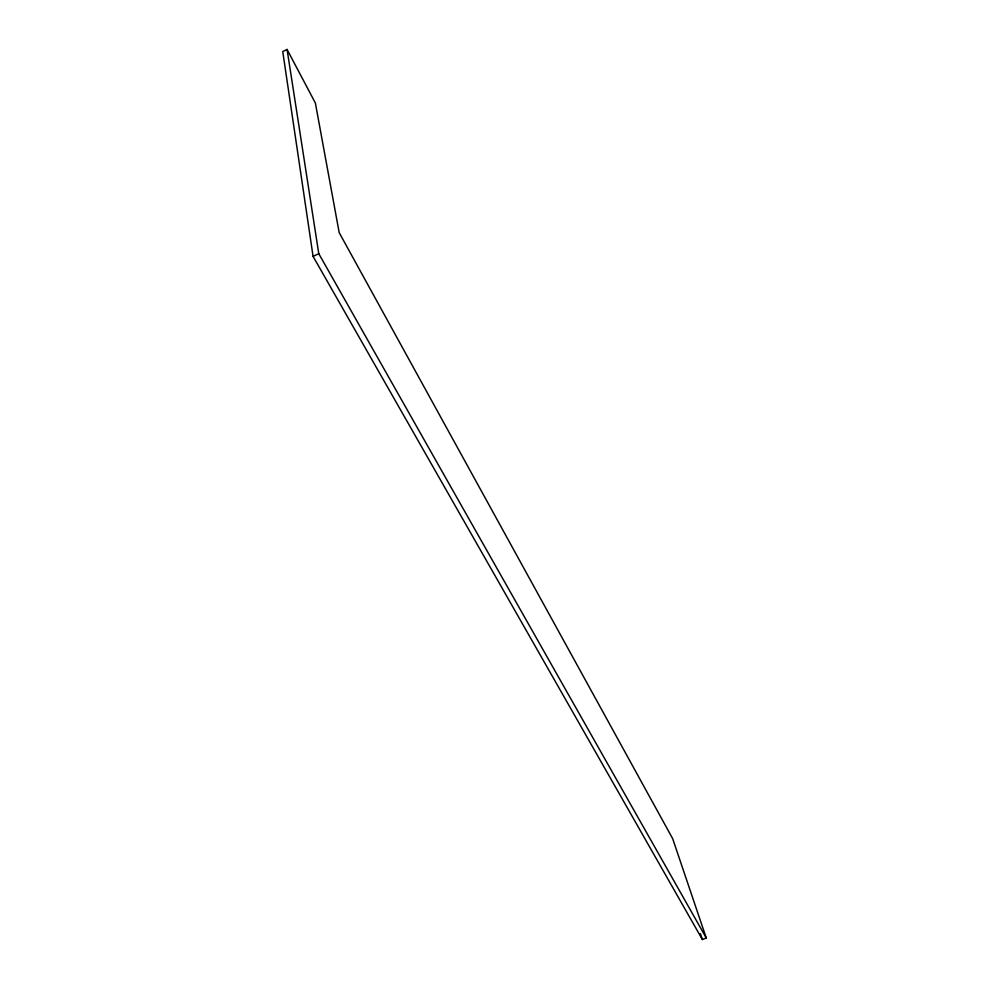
<?xml version="1.0" encoding="UTF-8"?>
<svg xmlns="http://www.w3.org/2000/svg" width="989" height="989" viewBox="0 0 989 989"><rect width="100%" height="100%" fill="white"/><g stroke="black" fill="none" stroke-linecap="round" stroke-linejoin="round"><path stroke-width="1.48" d="M287.07 49.45L282.743 51.564L313.08 256.386L702.388 939.55L706.257 937.98L672.668 838.66L339.19 232.625L315.38 103.054L287.07 49.45L318.779 253.691L706.257 937.98M313.08 256.386L318.779 253.691M700.422 933.703L702.388 939.55"/></g></svg>
